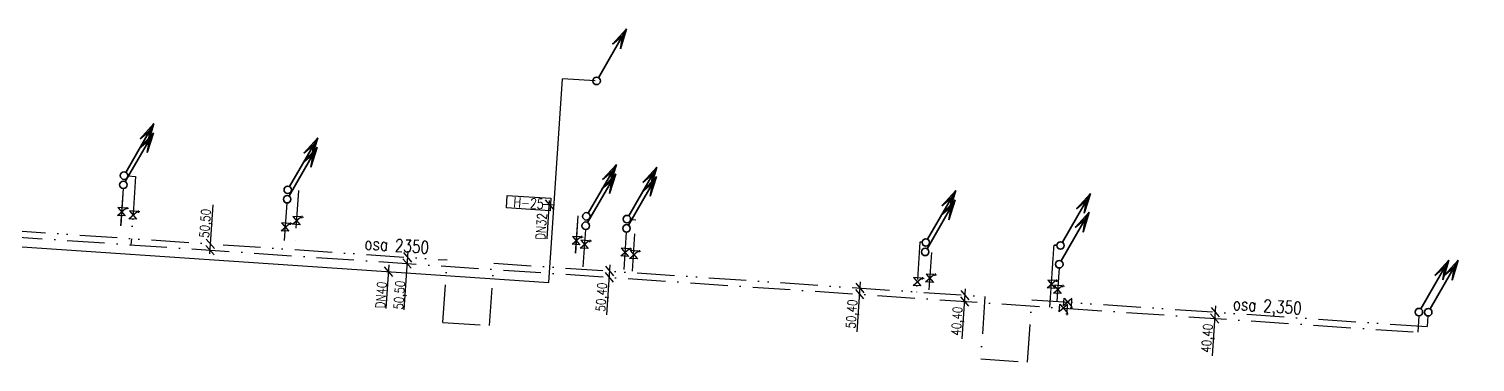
# Model space of a CAD drawing. Header units: millimetres. Extents: x -38754 to 301914, y 6036 to 85154.
# Drawn here: x 1319 to 24474, y 47518 to 52848 of the extents above; entities that cross this region are included whole.
import ezdxf
from ezdxf.enums import TextEntityAlignment as Align

# ---------------------------------------------------------------- set-up
doc = ezdxf.new("R2010")
doc.units = ezdxf.units.MM
doc.linetypes.add('STUDENA2', pattern=[10, 6, -2, 0, -2])
doc.linetypes.add('TEPLA2', pattern=[11.5, 6, -2, 0, -1.5, 0, -2])
for name, color, linetype in [('P1_V722_POZARNI', 5, 'HYDRANT'), ('ZT-V_TEPLA', 5, 'TEPLA2'), ('ZT_ARMAT', 5, 'Continuous'), ('ZT_HYDR', 5, 'Continuous'), ('ZT_V_STU', 5, 'STUDENA2'), ('ZT_VKOTY', 5, 'Continuous'), ('ZT_VPOPIS', 5, 'Continuous')]:
    doc.layers.add(name, color=color, linetype=linetype)
doc.layers.add('ZT_STOUP', color=5, linetype='Continuous', lineweight=35)
doc.styles.add('CARY', font='simplex.shx', dxfattribs={"height": 1.5})
doc.styles.add('POPIS_KANALIZACE', font='romans.shx', dxfattribs={"width": 0.8, "height": 400})
doc.styles.add('TECH100', font='SIMPLEX.shx', dxfattribs={"width": 0.8, "height": 200})
doc.linetypes.add('HYDRANT', pattern='A,8,-1.5,["H",CARY,S=1,R=0,X=0,Y=-0.7],-2.8', length=12.3)

# ---------------------------------------------------------------- blocks, each defined once
blk = doc.blocks.new('stoup')
at = {"layer": 'ZT_STOUP'}
for p, q in [((65972, -6610), (66723, -5311)), ((66723, -5311), (66349, -5717)), ((66723, -5311), (66558, -5837)), ((66349, -5717), (66618, -5493)), ((66558, -5837), (66618, -5493))]:
    blk.add_line(p, q, dxfattribs=at)
blk.add_circle((65922, -6696), 100, dxfattribs=at)
blk = doc.blocks.new('VENTIL-O')
at = {"layer": 'ZT_ARMAT'}
for p, q in [((-125, -125), (-125, 125)), ((125, 125), (-125, -125)), ((-125, 125), (125, -125)), ((125, -125), (125, 125)), ((89, -168), (161, -168)), ((125, -125), (125, -212))]:
    blk.add_line(p, q, dxfattribs=at)
for p in [(-125, 0), (125, 0)]:
    blk.add_point(p, dxfattribs=at)

msp = doc.modelspace()

# ---------------------------------------------------------------- linework, layer by layer
at = {"layer": 'P1_V722_POZARNI', "ltscale": 100}
for p, q in [((9643, 48790), (9864, 52052)), ((10384, 52016), (9864, 52052)), ((-13002, 50327), (9643, 48790)), ((9544, 50046), (9727, 50034))]:
    msp.add_line(p, q, dxfattribs=at)
at = {"layer": 'ZT-V_TEPLA', "ltscale": 100}
for p, q in [((2827, 50294), (2774, 49507)), ((2827, 50294), (2788, 49707)), ((5636, 50261), (5571, 49317)), ((5636, 50261), (5580, 49449)), ((10108, 49858), (10051, 49012)), ((10108, 49858), (10059, 49140)), ((10952, 49801), (11037, 49796)), ((10952, 49801), (11037, 49796)), ((10981, 48972), (11037, 49795)), ((10981, 48972), (11037, 49795)), ((985, 49628), (8014, 49151)), ((985, 49628), (8014, 49151)), ((7946, 48153), (8014, 49151)), ((7946, 48153), (8014, 49151)), ((8695, 48102), (8762, 49100)), ((8695, 48102), (8762, 49100)), ((8762, 49100), (16626, 48566)), ((8762, 49100), (16626, 48566)), ((15771, 49273), (15727, 48627)), ((15771, 49273), (15727, 48627)), ((17812, 49024), (17775, 48488)), ((17812, 49024), (17775, 48488)), ((16626, 48566), (16559, 47569)), ((16626, 48566), (16559, 47569)), ((17307, 47518), (17375, 48516)), ((17307, 47518), (17375, 48516)), ((17375, 48516), (23708, 48086)), ((23720, 48256), (23708, 48086)), ((7946, 48153), (8695, 48102)), ((7946, 48153), (8695, 48102)), ((16559, 47569), (17307, 47518)), ((16559, 47569), (17307, 47518))]:
    msp.add_line(p, q, dxfattribs=at)
at = {"layer": 'ZT_HYDR'}
msp.add_lwpolyline([(8977, 50185), (9676, 50138), (9662, 49938), (8964, 49985)], close=True, dxfattribs=at)
msp.add_lwpolyline([(8977, 50185), (9676, 50138), (9662, 49938), (8964, 49985)], close=True, dxfattribs=at)
at = {"layer": 'ZT_V_STU', "ltscale": 100}
for p, q in [((-13035, 50480), (23557, 47995)), ((2901, 50496), (3025, 50486)), ((3027, 50488), (2952, 49394)), ((5448, 50064), (5392, 49229)), ((10230, 49639), (10180, 48904)), ((10883, 49596), (10832, 48845)), ((15585, 49437), (15524, 48541)), ((15620, 49435), (15585, 49437)), ((17776, 49387), (17733, 49390)), ((23571, 48257), (23557, 47995))]:
    msp.add_line(p, q, dxfattribs=at)
at = {"layer": 'ZT_V_STU'}
msp.add_lwpolyline([(17665, 48395), (17733, 49390), (17776, 49387)], dxfattribs=at)
at = {"layer": 'ZT_VKOTY'}
for p, q in [((4261, 50031), (4208, 49247)), ((9582, 50115), (9713, 49963)), ((9651, 50102), (9609, 49487)), ((4151, 49384), (4282, 49233)), ((4158, 49484), (4288, 49333)), ((7308, 49170), (7438, 49018)), ((7315, 49270), (7445, 49118)), ((7386, 49294), (7322, 48354)), ((7008, 49040), (7138, 48888)), ((7080, 49075), (7032, 48374)), ((10543, 48950), (10674, 48798)), ((10550, 49050), (10680, 48898)), ((10622, 49074), (10567, 48273)), ((14551, 48678), (14681, 48527)), ((14558, 48778), (14688, 48627)), ((14629, 48802), (14575, 48002)), ((16240, 48664), (16370, 48512)), ((16311, 48688), (16257, 47887)), ((16233, 48564), (16364, 48412)), ((20319, 48416), (20264, 47615)), ((20240, 48292), (20371, 48140)), ((20247, 48392), (20378, 48240))]:
    msp.add_line(p, q, dxfattribs=at)

# ---------------------------------------------------------------- block references
at = {"layer": 'ZT_ARMAT'}
for p, xscale, yscale, zscale, rotation in [((2802, 49923), 0.4999999999999989, 0.4999999999999989, 0.4999999999999989, 86.11526002546168), ((2802, 49923), 0.4999999999999989, 0.4999999999999989, 0.4999999999999989, 86.11526002546168), ((2985, 49869), 0.4999999999999989, 0.4999999999999989, 0.4999999999999989, 86.11526002546168), ((2985, 49869), 0.4999999999999989, 0.4999999999999989, 0.4999999999999989, 86.11526002546168), ((5603, 49782), 0.4999999999999989, 0.4999999999999989, 0.4999999999999989, 86.11526002546168), ((5603, 49782), 0.4999999999999989, 0.4999999999999989, 0.4999999999999989, 86.11526002546168), ((5422, 49677), 0.4999999999999989, 0.4999999999999989, 0.4999999999999989, 86.11526002546168), ((5422, 49677), 0.4999999999999989, 0.4999999999999989, 0.4999999999999989, 86.11526002546168), ((10081, 49461), 0.4999999999999989, 0.4999999999999989, 0.4999999999999989, 86.11526002546168), ((10214, 49400), 0.4999999999999989, 0.4999999999999989, 0.4999999999999989, 86.11526002546168), ((10214, 49400), 0.4999999999999989, 0.4999999999999989, 0.4999999999999989, 86.11526002546168), ((10861, 49273), 0.4999999999999989, 0.4999999999999989, 0.4999999999999989, 86.11526002546168), ((11003, 49235), 0.4999999999999989, 0.4999999999999989, 0.4999999999999989, 86.11526002546168), ((11003, 49235), 0.4999999999999989, 0.4999999999999989, 0.4999999999999989, 86.11526002546168), ((15542, 48802), 0.4999999999999989, 0.4999999999999989, 0.4999999999999989, 86.11526002546168), ((15542, 48802), 0.4999999999999989, 0.4999999999999989, 0.4999999999999989, 86.11526002546168), ((15743, 48860), 0.4999999999999989, 0.4999999999999989, 0.4999999999999989, 86.11526002546168), ((15743, 48860), 0.4999999999999989, 0.4999999999999989, 0.4999999999999989, 86.11526002546168), ((17690, 48762), 0.4999999999999989, 0.4999999999999989, 0.4999999999999989, 86.11526002546168), ((17788, 48679), 0.4999999999999989, 0.4999999999999989, 0.4999999999999989, 86.11526002546168), ((17788, 48679), 0.4999999999999989, 0.4999999999999989, 0.4999999999999989, 86.11526002546168), ((17883, 48380), 0.4999999999999988, 0.4999999999999988, 0.4999999999999988, 356.1152600254617), ((17883, 48380), 0.4999999999999987, 0.4999999999999987, 0.4999999999999987, 356.1152600254617), ((17953, 48476), 0.4999999999999989, 0.4999999999999989, 0.4999999999999989, 356.1152600254617), ((17953, 48476), 0.4999999999999988, 0.4999999999999988, 0.4999999999999988, 356.1152600254617)]:
    msp.add_blockref('VENTIL-O', p, dxfattribs=dict(at, xscale=xscale, yscale=yscale, zscale=zscale, rotation=rotation))
at = {"layer": 'ZT_STOUP', "extrusion": (0, 0, -1), "xscale": 0.6000000000000008, "yscale": 0.6000000000000008, "zscale": 0.6000000000000008, "rotation": 60.04449248320237}
for p in [(-33639, 19753), (-33639, 19753), (-26062, 18090), (-26062, 18090), (-26072, 18238), (-26072, 18238), (-28684, 17860), (-28684, 17860), (-28694, 18010), (-28694, 18010), (-33465, 17436), (-33465, 17436), (-33475, 17586), (-34118, 17393), (-34118, 17393), (-34124, 17542), (-34124, 17542), (-38910, 17167), (-38910, 17167), (-38900, 17017), (-38900, 17017), (-41067, 17120), (-41067, 17120), (-41047, 16820), (-41047, 16820), (-46805, 16054), (-46805, 16054), (-46955, 16052), (-46955, 16052)]:
    msp.add_blockref('stoup', p, dxfattribs=at)

# ---------------------------------------------------------------- texts
at = {"layer": 'ZT_HYDR', "style": 'TECH100', "width": 0.8}
msp.add_text('H-25', height=160, rotation=356.1153, dxfattribs=at).set_placement((9320, 50062), align=Align.MIDDLE_CENTER)
at = {"layer": 'ZT_VKOTY', "style": 'POPIS_KANALIZACE', "width": 0.8}
for s, p in [('50,50', (4199, 49502)), ('DN32', (9582, 49470)), ('DN40', (7017, 48373)), ('50,50', (7308, 48353)), ('50,40', (10543, 48322)), ('50,40', (14550, 48051)), ('40,40', (16233, 47937)), ('40,40', (20240, 47664))]:
    msp.add_text(s, height=150, rotation=86.1153, dxfattribs=at).set_placement(p)
at = {"layer": 'ZT_VPOPIS', "style": 'POPIS_KANALIZACE', "width": 0.8}
for s, p in [('osa 2350', (6686, 49321)), ('osa 2,350', (20590, 48354))]:
    msp.add_text(s, height=200, rotation=356.1153, dxfattribs=at).set_placement(p)

doc.saveas('drawing.dxf')
